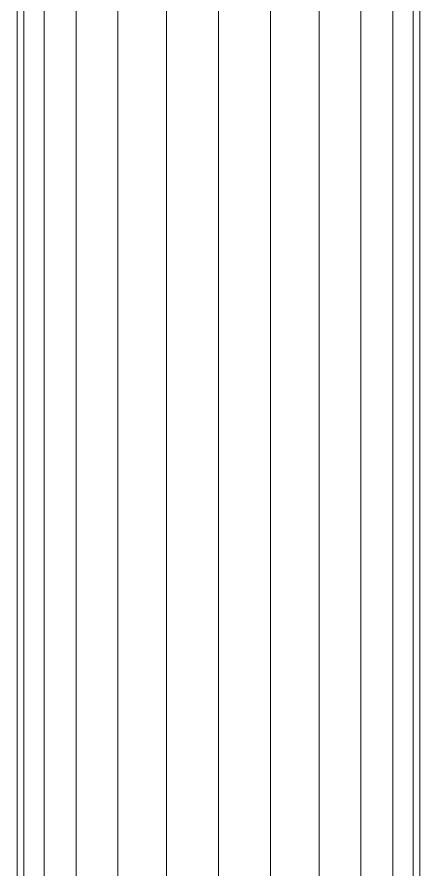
# Model space of a CAD drawing. Header units: inches. Extents: x -3325 to -59, y 5 to 733.
# Drawn here: x -718.283 to -716.967, y 390.282 to 393.068 of the extents above; entities that cross this region are included whole.
import ezdxf

# ---------------------------------------------------------------- set-up
doc = ezdxf.new("R2010")
doc.units = ezdxf.units.IN
doc.header["$MEASUREMENT"] = 0
doc.layers.add('P-PIPE', color=10, linetype='Continuous', lineweight=9)

msp = doc.modelspace()

# ---------------------------------------------------------------- linework, layer by layer
at = {"layer": 'P-PIPE', "color": 1}
msp.add_line((-717.625, 452.139, 1084), (-717.625, 387.965, 1084), dxfattribs=at)
msp.add_line((-717.625, 452.139, 1084), (-717.625, 387.965, 1084), dxfattribs=at)

# ---------------------------------------------------------------- meshes
mesh = msp.add_polyface(dxfattribs=at)
corners = [(-717.625, 452.1389, 1084.6575), (-717.7952, 452.1389, 1084.6351), (-717.9538, 452.1389, 1084.5694), (-718.0899, 452.1389, 1084.4649), (-718.1944, 452.1389, 1084.3287), (-718.2601, 452.1389, 1084.1701), (-718.2825, 452.1389, 1084), (-718.2825, 387.965, 1084), (-718.2601, 387.965, 1084.1701), (-718.1944, 387.965, 1084.3287), (-718.0899, 387.965, 1084.4649), (-717.9538, 387.965, 1084.5694), (-717.7952, 387.965, 1084.6351), (-717.625, 387.965, 1084.6575)]
mesh.append_faces([[corners[k] for k in face] for face in [(7, 8, 5, 6)]], dxfattribs={"vtx1": -1, "color": 1})
mesh.append_faces([[corners[k] for k in face] for face in [(8, 9, 4, 5), (3, 4, 9, 10), (11, 12, 1, 2), (2, 3, 10, 11)]], dxfattribs={"vtx1": -1, "vtx3": -1, "color": 1})
mesh.append_faces([[corners[k] for k in face] for face in [(12, 13, 0, 1)]], dxfattribs={"vtx3": -1, "color": 1})
mesh = msp.add_polyface(dxfattribs=at)
corners = [(-718.2825, 452.1389, 1084), (-718.2601, 452.1389, 1083.8298), (-718.1944, 452.1389, 1083.6713), (-718.0899, 452.1389, 1083.535), (-717.9538, 452.1389, 1083.4306), (-717.7952, 452.1389, 1083.3649), (-717.625, 452.1389, 1083.3425), (-717.625, 387.965, 1083.3425), (-717.7952, 387.965, 1083.3649), (-717.9538, 387.965, 1083.4306), (-718.0899, 387.965, 1083.535), (-718.1944, 387.965, 1083.6713), (-718.2601, 387.965, 1083.8298), (-718.2825, 387.965, 1084)]
mesh.append_faces([[corners[k] for k in face] for face in [(7, 8, 5, 6)]], dxfattribs={"vtx1": -1, "color": 1})
mesh.append_faces([[corners[k] for k in face] for face in [(8, 9, 4, 5), (3, 4, 9, 10), (11, 12, 1, 2), (2, 3, 10, 11)]], dxfattribs={"vtx1": -1, "vtx3": -1, "color": 1})
mesh.append_faces([[corners[k] for k in face] for face in [(12, 13, 0, 1)]], dxfattribs={"vtx3": -1, "color": 1})
mesh = msp.add_polyface(dxfattribs=at)
corners = [(-716.9675, 452.1389, 1084), (-716.9899, 452.1389, 1084.1701), (-717.0556, 452.1389, 1084.3287), (-717.1601, 452.1389, 1084.4649), (-717.2963, 452.1389, 1084.5694), (-717.4548, 452.1389, 1084.6351), (-717.625, 452.1389, 1084.6575), (-717.625, 387.965, 1084.6575), (-717.4548, 387.965, 1084.6351), (-717.2963, 387.965, 1084.5694), (-717.1601, 387.965, 1084.4649), (-717.0556, 387.965, 1084.3287), (-716.9899, 387.965, 1084.1701), (-716.9675, 387.965, 1084)]
mesh.append_faces([[corners[k] for k in face] for face in [(7, 8, 5, 6)]], dxfattribs={"vtx1": -1, "color": 1})
mesh.append_faces([[corners[k] for k in face] for face in [(8, 9, 4, 5), (3, 4, 9, 10), (11, 12, 1, 2), (2, 3, 10, 11)]], dxfattribs={"vtx1": -1, "vtx3": -1, "color": 1})
mesh.append_faces([[corners[k] for k in face] for face in [(12, 13, 0, 1)]], dxfattribs={"vtx3": -1, "color": 1})
mesh = msp.add_polyface(dxfattribs=at)
corners = [(-717.625, 452.1389, 1083.3425), (-717.4548, 452.1389, 1083.3649), (-717.2963, 452.1389, 1083.4306), (-717.1601, 452.1389, 1083.535), (-717.0556, 452.1389, 1083.6713), (-716.9899, 452.1389, 1083.8298), (-716.9675, 452.1389, 1084), (-716.9675, 387.965, 1084), (-716.9899, 387.965, 1083.8298), (-717.0556, 387.965, 1083.6713), (-717.1601, 387.965, 1083.535), (-717.2963, 387.965, 1083.4306), (-717.4548, 387.965, 1083.3649), (-717.625, 387.965, 1083.3425)]
mesh.append_faces([[corners[k] for k in face] for face in [(8, 9, 4, 5), (3, 4, 9, 10), (11, 12, 1, 2), (2, 3, 10, 11)]], dxfattribs={"vtx1": -1, "vtx3": -1, "color": 1})
mesh.append_faces([[corners[k] for k in face] for face in [(5, 6, 7, 8), (12, 13, 0, 1)]], dxfattribs={"vtx3": -1, "color": 1})

doc.saveas('drawing.dxf')
